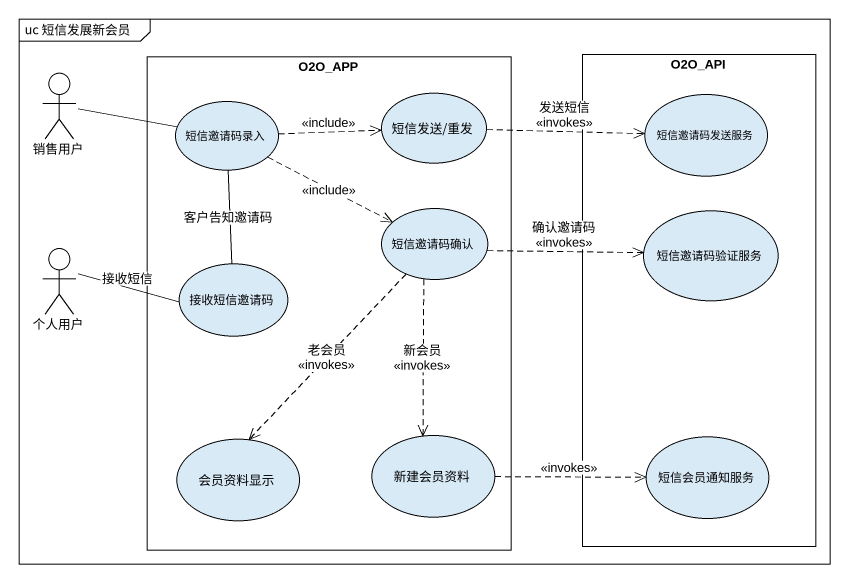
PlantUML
@startuml
mainframe uc 短信发展新会员
rectangle O2O_APP {
  usecase 短信邀请码录入
  usecase "短信发送/重发" as 短信发送_重发
  usecase 短信邀请码确认
  usecase 接收短信邀请码
  usecase 会员资料显示
  usecase 新建会员资料
}
rectangle O2O_API {
  usecase 短信邀请码发送服务
  usecase 短信邀请码验证服务
  usecase 短信会员通知服务
}
actor 销售用户
actor 个人用户
销售用户 -right- 短信邀请码录入
短信邀请码录入 .right.> 短信发送_重发 : <<include>>
短信邀请码录入 .right.> 短信邀请码确认 : <<include>>
短信发送_重发 .right.> 短信邀请码发送服务 : 发送短信\n<<invokes>>
短信邀请码确认 .right.> 短信邀请码验证服务 : 确认邀请码\n<<invokes>>
短信邀请码确认 ..> 会员资料显示 : 老会员\n<<invokes>>
短信邀请码确认 ..> 新建会员资料 : 新会员\n<<invokes>>
个人用户 -right- 接收短信邀请码 : 接收短信
接收短信邀请码 -up- 短信邀请码录入 : 客户告知邀请码
新建会员资料 .right.> 短信会员通知服务 : <<invokes>>
@enduml
